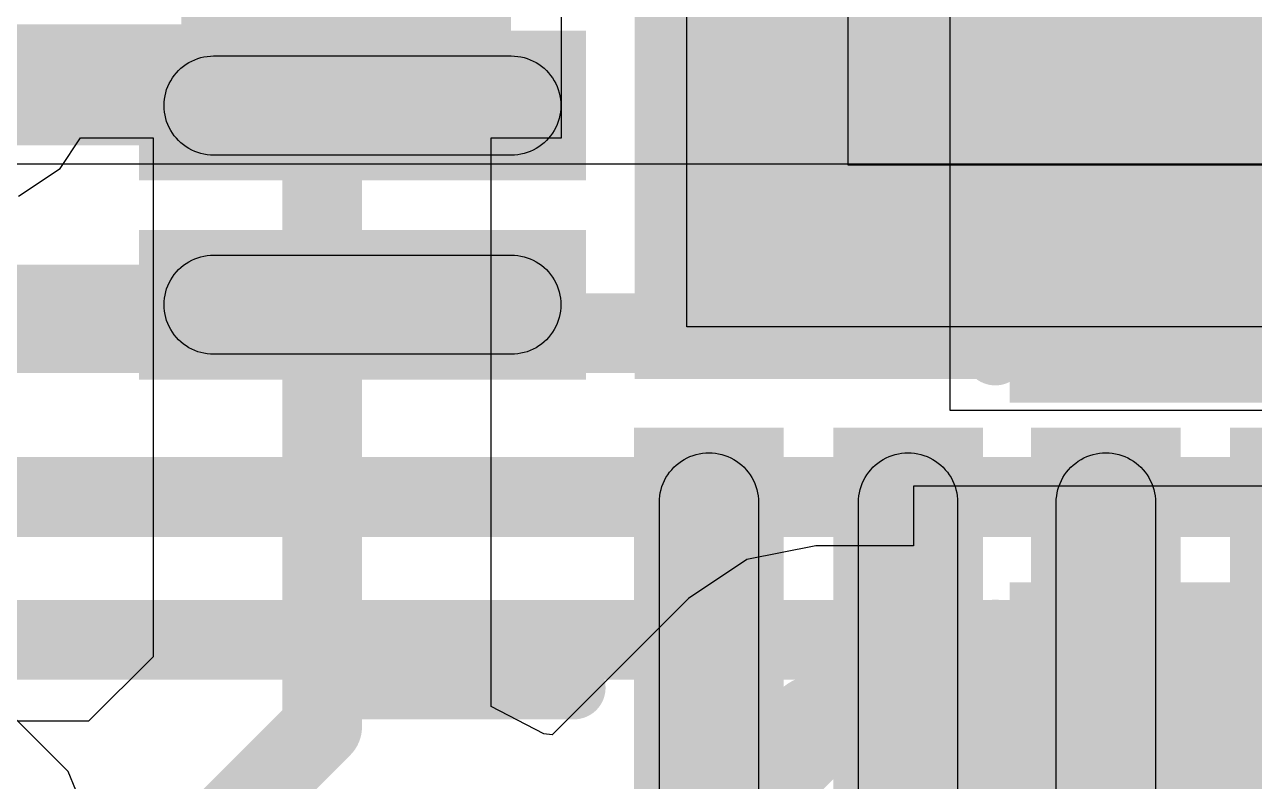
# Model space of a CAD drawing. Header units: inches. Extents: x 0 to 5271, y 0 to 5417.
# Drawn here: x 127.226 to 129.705, y 82.459 to 83.985 of the extents above; entities that cross this region are included whole.
import ezdxf

# ---------------------------------------------------------------- set-up
doc = ezdxf.new("R2010")
doc.units = ezdxf.units.IN
for name, color, linetype in [('Bottom Layer', 5, 'Continuous'), ('Bottom Overlay', 54, 'Continuous'), ('Bottom Paste', 16, 'Continuous'), ('Bottom Solder', 6, 'Continuous'), ('L2_GND1', 16, 'Continuous'), ('L3_SIG1', 76, 'Continuous'), ('L4_PWR', 90, 'Continuous'), ('L5_GND2', 156, 'Continuous'), ('L6_SIG2', 130, 'Continuous'), ('L7_GND3', 216, 'Continuous'), ('Top Layer', 1, 'Continuous'), ('Top Overlay', 2, 'Continuous'), ('Top Paste', 8, 'Continuous'), ('Top Solder', 216, 'Continuous')]:
    doc.layers.add(name, color=color, linetype=linetype)

# ---------------------------------------------------------------- blocks, each defined once
blk = doc.blocks.new('WQFN_40_EP_5X5__B_416')
at = {"layer": 'Bottom Layer'}
for points in [[(-1.9, 1.9), (1.9, 1.9), (1.9, -1.9), (-1.9, -1.9)], [(2.0994, -1.1008), (2.0994, -0.9008), (2.8994, -0.9008), (2.8994, -1.1008)], [(2.0994, -1.4995), (2.0994, -1.2995), (2.8994, -1.2995), (2.8994, -1.4995)], [(2.0994, -1.9009), (2.0994, -1.7009), (2.8994, -1.7009), (2.8994, -1.9009)], [(1.2996, -2.0994), (1.4996, -2.0994), (1.4996, -2.8994), (1.2996, -2.8994)], [(1.7009, -2.0994), (1.9009, -2.0994), (1.9009, -2.8994), (1.7009, -2.8994)]]:
    blk.add_hatch(color=5, dxfattribs=at).paths.add_polyline_path(points)
at = {"layer": 'Bottom Solder'}
for points in [[(-1.9508, 1.9508), (1.9508, 1.9508), (1.9508, -1.9508), (-1.9508, -1.9508)], [(2.0486, -0.7502), (2.0486, -0.4486), (2.9502, -0.4486), (2.9502, -0.7502)], [(2.0486, -1.1516), (2.0486, -0.85), (2.9502, -0.85), (2.9502, -1.1516)], [(2.0486, -1.5503), (2.0486, -1.2487), (2.9502, -1.2487), (2.9502, -1.5503)], [(2.0486, -1.9517), (2.0486, -1.6501), (2.9502, -1.6501), (2.9502, -1.9517)], [(1.2488, -2.0486), (1.5504, -2.0486), (1.5504, -2.9502), (1.2488, -2.9502)], [(1.6501, -2.0486), (1.9517, -2.0486), (1.9517, -2.9502), (1.6501, -2.9502)]]:
    blk.add_hatch(color=6, dxfattribs=at).paths.add_polyline_path(points)
at = {"layer": 'Bottom Overlay'}
for points in [[(2.5731, -2.5729, 0.127, 0.127, 0), (2.5731, -2.0728, 0.127, 0.127, 0)], [(2.5731, -2.5729, 0.127, 0.127, 0), (2.073, -2.5729, 0.127, 0.127, 0)]]:
    blk.add_lwpolyline(points, format="xyseb", dxfattribs=at)
for points in [[(2.5413, -2.0728, 0.0635, 0.0635, 1), (2.6048, -2.0728, 0.0635, 0.0635, 1)], [(2.0412, -2.5729, 0.0635, 0.0635, 1), (2.1047, -2.5729, 0.0635, 0.0635, 1)], [(2.5413, -2.5729, 0.0635, 0.0635, 1), (2.6048, -2.5729, 0.0635, 0.0635, 1)], [(2.5413, -2.5729, 0.0635, 0.0635, 1), (2.6048, -2.5729, 0.0635, 0.0635, 1)]]:
    blk.add_lwpolyline(points, format="xyseb", close=True, dxfattribs=at)
at = {"layer": 'Bottom Paste'}
for p, q in [((1.52, 1.52), (1.52, -1.52)), ((2.1438, -0.9176), (2.1494, -0.9141)), ((2.1494, -0.9141), (2.1551, -0.9111)), ((2.1551, -0.9111), (2.1611, -0.9084)), ((2.1611, -0.9084), (2.1672, -0.9061)), ((2.1672, -0.9061), (2.1735, -0.9042)), ((2.1735, -0.9042), (2.1799, -0.9027)), ((2.1799, -0.9027), (2.1863, -0.9016)), ((2.1863, -0.9016), (2.1928, -0.901)), ((2.1928, -0.901), (2.1994, -0.9008)), ((2.1994, -0.9008), (2.7994, -0.9008)), ((2.1162, -0.9452), (2.12, -0.9399)), ((2.12, -0.9399), (2.1242, -0.9348)), ((2.1242, -0.9348), (2.1286, -0.93)), ((2.1286, -0.93), (2.1334, -0.9256)), ((2.1334, -0.9256), (2.1385, -0.9214)), ((2.1385, -0.9214), (2.1438, -0.9176)), ((2.1047, -0.9686), (2.107, -0.9625)), ((2.107, -0.9625), (2.1097, -0.9565)), ((2.1097, -0.9565), (2.1127, -0.9508)), ((2.1127, -0.9508), (2.1162, -0.9452)), ((2.0996, -0.9942), (2.1002, -0.9877)), ((2.1002, -0.9877), (2.1013, -0.9813)), ((2.1013, -0.9813), (2.1028, -0.9749)), ((2.1028, -0.9749), (2.1047, -0.9686)), ((2.0994, -1.0008), (2.0996, -0.9942)), ((2.0996, -1.0073), (2.0994, -1.0008)), ((2.1002, -1.0138), (2.0996, -1.0073)), ((2.1013, -1.0203), (2.1002, -1.0138)), ((2.1028, -1.0266), (2.1013, -1.0203)), ((2.1047, -1.0329), (2.1028, -1.0266)), ((2.107, -1.039), (2.1047, -1.0329)), ((2.1097, -1.045), (2.107, -1.039)), ((2.1127, -1.0507), (2.1097, -1.045)), ((2.1162, -1.0563), (2.1127, -1.0507)), ((2.12, -1.0616), (2.1162, -1.0563)), ((2.1242, -1.0667), (2.12, -1.0616)), ((2.1286, -1.0715), (2.1242, -1.0667)), ((2.1334, -1.0759), (2.1286, -1.0715)), ((2.1385, -1.0801), (2.1334, -1.0759)), ((2.1438, -1.0839), (2.1385, -1.0801)), ((2.1493, -1.0874), (2.1438, -1.0839)), ((2.1551, -1.0904), (2.1493, -1.0874)), ((2.1611, -1.0931), (2.1551, -1.0904)), ((2.1672, -1.0955), (2.1611, -1.0931)), ((2.1735, -1.0974), (2.1672, -1.0955)), ((2.1799, -1.0988), (2.1735, -1.0974)), ((2.1863, -1.0999), (2.1799, -1.0988)), ((2.1928, -1.1006), (2.1863, -1.0999)), ((2.1994, -1.1008), (2.1928, -1.1006)), ((2.7994, -1.1008), (2.1994, -1.1008)), ((2.1438, -1.3164), (2.1494, -1.3129)), ((2.1494, -1.3129), (2.1551, -1.3099)), ((2.1551, -1.3099), (2.1611, -1.3072)), ((2.1611, -1.3072), (2.1672, -1.3048)), ((2.1672, -1.3048), (2.1735, -1.3029)), ((2.1735, -1.3029), (2.1799, -1.3015)), ((2.1799, -1.3015), (2.1863, -1.3004)), ((2.1863, -1.3004), (2.1928, -1.2997)), ((2.1928, -1.2997), (2.1994, -1.2995)), ((2.1994, -1.2995), (2.7994, -1.2995)), ((2.1162, -1.344), (2.12, -1.3387)), ((2.12, -1.3387), (2.1242, -1.3336)), ((2.1242, -1.3336), (2.1286, -1.3288)), ((2.1286, -1.3288), (2.1334, -1.3244)), ((2.1334, -1.3244), (2.1385, -1.3202)), ((2.1385, -1.3202), (2.1438, -1.3164)), ((2.1047, -1.3674), (2.107, -1.3613)), ((2.107, -1.3613), (2.1097, -1.3553)), ((2.1097, -1.3553), (2.1127, -1.3496)), ((2.1127, -1.3496), (2.1162, -1.344)), ((2.0996, -1.393), (2.1002, -1.3865)), ((2.1002, -1.3865), (2.1013, -1.38)), ((2.1013, -1.38), (2.1028, -1.3737)), ((2.1028, -1.3737), (2.1047, -1.3674)), ((2.0994, -1.3995), (2.0996, -1.393)), ((2.0996, -1.4061), (2.0994, -1.3995)), ((2.1002, -1.4126), (2.0996, -1.4061)), ((2.1013, -1.419), (2.1002, -1.4126)), ((2.1028, -1.4254), (2.1013, -1.419)), ((2.1047, -1.4317), (2.1028, -1.4254)), ((2.107, -1.4378), (2.1047, -1.4317)), ((2.1097, -1.4438), (2.107, -1.4378)), ((2.1127, -1.4495), (2.1097, -1.4438)), ((2.1162, -1.4551), (2.1127, -1.4495)), ((2.12, -1.4604), (2.1162, -1.4551)), ((2.1242, -1.4655), (2.12, -1.4604)), ((2.1286, -1.4703), (2.1242, -1.4655)), ((2.1334, -1.4747), (2.1286, -1.4703)), ((2.1385, -1.4789), (2.1334, -1.4747)), ((2.1438, -1.4827), (2.1385, -1.4789)), ((2.1493, -1.4862), (2.1438, -1.4827)), ((2.1551, -1.4892), (2.1493, -1.4862)), ((2.1611, -1.4919), (2.1551, -1.4892)), ((2.1672, -1.4942), (2.1611, -1.4919)), ((2.1735, -1.4961), (2.1672, -1.4942)), ((2.1799, -1.4976), (2.1735, -1.4961)), ((2.1863, -1.4987), (2.1799, -1.4976)), ((2.1928, -1.4993), (2.1863, -1.4987)), ((2.1994, -1.4995), (2.1928, -1.4993)), ((2.7994, -1.4995), (2.1994, -1.4995)), ((1.52, -1.52), (-1.52, -1.52)), ((1.52, -1.52), (1.52, -1.52)), ((2.1551, -1.7112), (2.1611, -1.7085)), ((2.1611, -1.7085), (2.1672, -1.7062)), ((2.1672, -1.7062), (2.1735, -1.7043)), ((2.1735, -1.7043), (2.1799, -1.7028)), ((2.1799, -1.7028), (2.1863, -1.7017)), ((2.1863, -1.7017), (2.1928, -1.7011)), ((2.1928, -1.7011), (2.1994, -1.7009)), ((2.1994, -1.7009), (2.7994, -1.7009)), ((2.12, -1.74), (2.1242, -1.7349)), ((2.1242, -1.7349), (2.1286, -1.7301)), ((2.1286, -1.7301), (2.1334, -1.7257)), ((2.1334, -1.7257), (2.1385, -1.7215)), ((2.1385, -1.7215), (2.1438, -1.7177)), ((2.1438, -1.7177), (2.1494, -1.7142)), ((2.1494, -1.7142), (2.1551, -1.7112)), ((2.107, -1.7626), (2.1097, -1.7566)), ((2.1097, -1.7566), (2.1127, -1.7509)), ((2.1127, -1.7509), (2.1162, -1.7453)), ((2.1162, -1.7453), (2.12, -1.74)), ((2.1002, -1.7878), (2.1013, -1.7814)), ((2.1013, -1.7814), (2.1028, -1.775)), ((2.1028, -1.775), (2.1047, -1.7687)), ((2.1047, -1.7687), (2.107, -1.7626)), ((2.0994, -1.8009), (2.0996, -1.7943)), ((2.0996, -1.8074), (2.0994, -1.8009)), ((2.0996, -1.7943), (2.1002, -1.7878)), ((2.1002, -1.8139), (2.0996, -1.8074)), ((2.1013, -1.8204), (2.1002, -1.8139)), ((2.1028, -1.8267), (2.1013, -1.8204)), ((2.1047, -1.833), (2.1028, -1.8267)), ((2.107, -1.8391), (2.1047, -1.833)), ((2.1097, -1.8451), (2.107, -1.8391)), ((2.1127, -1.8508), (2.1097, -1.8451)), ((2.1162, -1.8564), (2.1127, -1.8508)), ((2.12, -1.8617), (2.1162, -1.8564)), ((2.1242, -1.8668), (2.12, -1.8617)), ((2.1286, -1.8716), (2.1242, -1.8668)), ((2.1334, -1.876), (2.1286, -1.8716)), ((2.1385, -1.8802), (2.1334, -1.876)), ((2.1438, -1.884), (2.1385, -1.8802)), ((2.1493, -1.8875), (2.1438, -1.884)), ((2.1551, -1.8905), (2.1493, -1.8875)), ((2.1611, -1.8932), (2.1551, -1.8905)), ((2.1672, -1.8956), (2.1611, -1.8932)), ((2.1735, -1.8975), (2.1672, -1.8956)), ((2.1799, -1.8989), (2.1735, -1.8975)), ((2.1863, -1.9), (2.1799, -1.8989)), ((2.1928, -1.9007), (2.1863, -1.9)), ((2.1994, -1.9009), (2.1928, -1.9007)), ((2.7994, -1.9009), (2.1994, -1.9009)), ((1.3553, -2.1097), (1.3613, -2.107)), ((1.3613, -2.107), (1.3674, -2.1047)), ((1.3674, -2.1047), (1.3737, -2.1028)), ((1.3737, -2.1028), (1.38, -2.1013)), ((1.38, -2.1013), (1.3865, -2.1002)), ((1.3865, -2.1002), (1.393, -2.0996)), ((1.393, -2.0996), (1.3995, -2.0994)), ((1.3995, -2.0994), (1.4061, -2.0996)), ((1.4061, -2.0996), (1.4126, -2.1002)), ((1.4126, -2.1002), (1.419, -2.1013)), ((1.419, -2.1013), (1.4254, -2.1028)), ((1.4254, -2.1028), (1.4317, -2.1047)), ((1.4317, -2.1047), (1.4378, -2.107)), ((1.4378, -2.107), (1.4438, -2.1097)), ((1.7566, -2.1097), (1.7626, -2.107)), ((1.7626, -2.107), (1.7687, -2.1047)), ((1.7687, -2.1047), (1.775, -2.1028)), ((1.775, -2.1028), (1.7814, -2.1013)), ((1.7814, -2.1013), (1.7878, -2.1002)), ((1.7878, -2.1002), (1.7943, -2.0996)), ((1.7943, -2.0996), (1.8009, -2.0994)), ((1.8009, -2.0994), (1.8074, -2.0996)), ((1.8074, -2.0996), (1.8139, -2.1002)), ((1.8139, -2.1002), (1.8204, -2.1013)), ((1.8204, -2.1013), (1.8267, -2.1028)), ((1.8267, -2.1028), (1.833, -2.1047)), ((1.833, -2.1047), (1.8391, -2.107)), ((1.8391, -2.107), (1.8451, -2.1097)), ((1.3244, -2.1334), (1.3288, -2.1286)), ((1.3288, -2.1286), (1.3336, -2.1242)), ((1.3336, -2.1242), (1.3387, -2.12)), ((1.3387, -2.12), (1.344, -2.1162)), ((1.344, -2.1162), (1.3496, -2.1127)), ((1.3496, -2.1127), (1.3553, -2.1097)), ((1.4438, -2.1097), (1.4496, -2.1127)), ((1.4496, -2.1127), (1.4551, -2.1162)), ((1.4551, -2.1162), (1.4604, -2.12)), ((1.4604, -2.12), (1.4655, -2.1242)), ((1.4655, -2.1242), (1.4703, -2.1286)), ((1.4703, -2.1286), (1.4747, -2.1334)), ((1.7257, -2.1334), (1.7301, -2.1286)), ((1.7301, -2.1286), (1.7349, -2.1242)), ((1.7349, -2.1242), (1.74, -2.12)), ((1.74, -2.12), (1.7453, -2.1162)), ((1.7453, -2.1162), (1.7509, -2.1127)), ((1.7509, -2.1127), (1.7566, -2.1097)), ((1.8451, -2.1097), (1.8509, -2.1127)), ((1.8509, -2.1127), (1.8564, -2.1162)), ((1.8564, -2.1162), (1.8617, -2.12)), ((1.8617, -2.12), (1.8668, -2.1242)), ((1.8668, -2.1242), (1.8716, -2.1286)), ((1.8716, -2.1286), (1.876, -2.1334)), ((1.3072, -2.1611), (1.3099, -2.1551)), ((1.3099, -2.1551), (1.3129, -2.1493)), ((1.3129, -2.1493), (1.3164, -2.1438)), ((1.3164, -2.1438), (1.3202, -2.1385)), ((1.3202, -2.1385), (1.3244, -2.1334)), ((1.4747, -2.1334), (1.4789, -2.1385)), ((1.4789, -2.1385), (1.4827, -2.1438)), ((1.4827, -2.1438), (1.4862, -2.1494)), ((1.4862, -2.1494), (1.4892, -2.1551)), ((1.4892, -2.1551), (1.4919, -2.1611)), ((1.7085, -2.1611), (1.7112, -2.1551)), ((1.7112, -2.1551), (1.7142, -2.1493)), ((1.7142, -2.1493), (1.7177, -2.1438)), ((1.7177, -2.1438), (1.7215, -2.1385)), ((1.7215, -2.1385), (1.7257, -2.1334)), ((1.876, -2.1334), (1.8802, -2.1385)), ((1.8802, -2.1385), (1.884, -2.1438)), ((1.884, -2.1438), (1.8875, -2.1494)), ((1.8875, -2.1494), (1.8905, -2.1551)), ((1.8905, -2.1551), (1.8932, -2.1611)), ((1.3004, -2.1863), (1.3015, -2.1799)), ((1.3015, -2.1799), (1.3029, -2.1735)), ((1.3029, -2.1735), (1.3048, -2.1672)), ((1.3048, -2.1672), (1.3072, -2.1611)), ((1.4919, -2.1611), (1.4942, -2.1672)), ((1.4942, -2.1672), (1.4961, -2.1735)), ((1.4961, -2.1735), (1.4976, -2.1799)), ((1.4976, -2.1799), (1.4987, -2.1863)), ((1.7017, -2.1863), (1.7028, -2.1799)), ((1.7028, -2.1799), (1.7043, -2.1735)), ((1.7043, -2.1735), (1.7062, -2.1672)), ((1.7062, -2.1672), (1.7085, -2.1611)), ((1.8932, -2.1611), (1.8956, -2.1672)), ((1.8956, -2.1672), (1.8975, -2.1735)), ((1.8975, -2.1735), (1.8989, -2.1799)), ((1.8989, -2.1799), (1.9, -2.1863)), ((1.2995, -2.1994), (1.2997, -2.1928)), ((1.2995, -2.7994), (1.2995, -2.1994)), ((1.2997, -2.1928), (1.3004, -2.1863)), ((1.4987, -2.1863), (1.4987, -2.1863)), ((1.4987, -2.1863), (1.4993, -2.1928)), ((1.4993, -2.1928), (1.4995, -2.1994)), ((1.4995, -2.1994), (1.4995, -2.7994)), ((1.7009, -2.1994), (1.7011, -2.1928)), ((1.7009, -2.7994), (1.7009, -2.1994)), ((1.7011, -2.1928), (1.7017, -2.1863)), ((1.9, -2.1863), (1.9, -2.1863)), ((1.9, -2.1863), (1.9007, -2.1928)), ((1.9007, -2.1928), (1.9009, -2.1994)), ((1.9009, -2.1994), (1.9009, -2.7994)), ((1.2997, -2.8059), (1.2995, -2.7994)), ((1.4995, -2.7994), (1.4993, -2.8059)), ((1.7011, -2.8059), (1.7009, -2.7994)), ((1.9009, -2.7994), (1.9007, -2.8059)), ((1.3004, -2.8124), (1.2997, -2.8059)), ((1.3015, -2.8189), (1.3004, -2.8124)), ((1.3029, -2.8252), (1.3015, -2.8189)), ((1.3048, -2.8315), (1.3029, -2.8252)), ((1.4961, -2.8252), (1.4942, -2.8315)), ((1.4976, -2.8189), (1.4961, -2.8252)), ((1.4987, -2.8124), (1.4976, -2.8189)), ((1.4993, -2.8059), (1.4987, -2.8124)), ((1.7017, -2.8124), (1.7011, -2.8059)), ((1.7028, -2.8189), (1.7017, -2.8124)), ((1.7043, -2.8252), (1.7028, -2.8189)), ((1.7062, -2.8315), (1.7043, -2.8252)), ((1.8975, -2.8252), (1.8956, -2.8315)), ((1.8989, -2.8189), (1.8975, -2.8252)), ((1.9, -2.8124), (1.8989, -2.8189)), ((1.9007, -2.8059), (1.9, -2.8124)), ((1.3072, -2.8376), (1.3048, -2.8315)), ((1.3099, -2.8436), (1.3072, -2.8376)), ((1.3129, -2.8493), (1.3099, -2.8436)), ((1.3164, -2.8549), (1.3129, -2.8493)), ((1.4862, -2.8494), (1.4827, -2.8549)), ((1.4892, -2.8436), (1.4862, -2.8494)), ((1.4919, -2.8376), (1.4892, -2.8436)), ((1.4942, -2.8315), (1.4919, -2.8376)), ((1.7085, -2.8376), (1.7062, -2.8315)), ((1.7112, -2.8436), (1.7085, -2.8376)), ((1.7142, -2.8493), (1.7112, -2.8436)), ((1.7177, -2.8549), (1.7142, -2.8493)), ((1.8875, -2.8494), (1.884, -2.8549)), ((1.8905, -2.8436), (1.8875, -2.8494)), ((1.8932, -2.8376), (1.8905, -2.8436)), ((1.8956, -2.8315), (1.8932, -2.8376)), ((1.3202, -2.8602), (1.3164, -2.8549)), ((1.3244, -2.8653), (1.3202, -2.8602)), ((1.3288, -2.8701), (1.3244, -2.8653)), ((1.3336, -2.8745), (1.3288, -2.8701)), ((1.3387, -2.8787), (1.3336, -2.8745)), ((1.4655, -2.8745), (1.4604, -2.8787)), ((1.4703, -2.8701), (1.4655, -2.8745)), ((1.4747, -2.8653), (1.4703, -2.8701)), ((1.4789, -2.8602), (1.4747, -2.8653)), ((1.4827, -2.8549), (1.4789, -2.8602)), ((1.7215, -2.8602), (1.7177, -2.8549)), ((1.7257, -2.8653), (1.7215, -2.8602)), ((1.7301, -2.8701), (1.7257, -2.8653)), ((1.7349, -2.8745), (1.7301, -2.8701)), ((1.74, -2.8787), (1.7349, -2.8745)), ((1.8668, -2.8745), (1.8617, -2.8787)), ((1.8716, -2.8701), (1.8668, -2.8745)), ((1.876, -2.8653), (1.8716, -2.8701)), ((1.8802, -2.8602), (1.876, -2.8653)), ((1.884, -2.8549), (1.8802, -2.8602)), ((1.344, -2.8825), (1.3387, -2.8787)), ((1.3495, -2.886), (1.344, -2.8825)), ((1.3553, -2.889), (1.3495, -2.886)), ((1.3613, -2.8917), (1.3553, -2.889)), ((1.3674, -2.8941), (1.3613, -2.8917)), ((1.3737, -2.896), (1.3674, -2.8941)), ((1.38, -2.8974), (1.3737, -2.896)), ((1.3865, -2.8985), (1.38, -2.8974)), ((1.393, -2.8992), (1.3865, -2.8985)), ((1.3995, -2.8994), (1.393, -2.8992)), ((1.4061, -2.8992), (1.3995, -2.8994)), ((1.4126, -2.8985), (1.4061, -2.8992)), ((1.419, -2.8974), (1.4126, -2.8985)), ((1.4254, -2.896), (1.419, -2.8974)), ((1.4317, -2.8941), (1.4254, -2.896)), ((1.4378, -2.8917), (1.4317, -2.8941)), ((1.4438, -2.889), (1.4378, -2.8917)), ((1.4495, -2.886), (1.4438, -2.889)), ((1.4551, -2.8825), (1.4495, -2.886)), ((1.4604, -2.8787), (1.4551, -2.8825)), ((1.7453, -2.8825), (1.74, -2.8787)), ((1.7508, -2.886), (1.7453, -2.8825)), ((1.7566, -2.889), (1.7508, -2.886)), ((1.7626, -2.8917), (1.7566, -2.889)), ((1.7687, -2.8941), (1.7626, -2.8917)), ((1.775, -2.896), (1.7687, -2.8941)), ((1.7814, -2.8974), (1.775, -2.896)), ((1.7878, -2.8985), (1.7814, -2.8974)), ((1.7943, -2.8992), (1.7878, -2.8985)), ((1.8009, -2.8994), (1.7943, -2.8992)), ((1.8074, -2.8992), (1.8009, -2.8994)), ((1.8139, -2.8985), (1.8074, -2.8992)), ((1.8204, -2.8974), (1.8139, -2.8985)), ((1.8267, -2.896), (1.8204, -2.8974)), ((1.833, -2.8941), (1.8267, -2.896)), ((1.8391, -2.8917), (1.833, -2.8941)), ((1.8451, -2.889), (1.8391, -2.8917)), ((1.8508, -2.886), (1.8451, -2.889)), ((1.8564, -2.8825), (1.8508, -2.886)), ((1.8617, -2.8787), (1.8564, -2.8825))]:
    blk.add_line(p, q, dxfattribs=at)
blk = doc.blocks.new('RES_0402_441')
at = {"layer": 'Top Layer'}
for points in [[(-0.6985, -0.3175), (-0.6985, 0.3175), (-0.2413, 0.3175), (-0.2413, -0.3175)], [(0.2413, -0.3175), (0.2413, 0.3175), (0.6985, 0.3175), (0.6985, -0.3175)]]:
    blk.add_hatch(color=1, dxfattribs=at).paths.add_polyline_path(points)
at = {"layer": 'Top Paste'}
for points in [[(-0.6985, -0.3175), (-0.6985, 0.3175), (-0.2413, 0.3175), (-0.2413, -0.3175)], [(0.2413, -0.3175), (0.2413, 0.3175), (0.6985, 0.3175), (0.6985, -0.3175)]]:
    blk.add_hatch(color=8, dxfattribs=at).paths.add_polyline_path(points)
at = {"layer": 'Top Solder'}
for points in [[(-0.7535, -0.3725), (-0.7535, 0.3725), (-0.1863, 0.3725), (-0.1863, -0.3725)], [(0.1863, -0.3725), (0.1863, 0.3725), (0.7535, 0.3725), (0.7535, -0.3725)]]:
    blk.add_hatch(color=216, dxfattribs=at).paths.add_polyline_path(points)
at = {"layer": 'Top Overlay'}
for points in [[(-0.7874, 0.4064, 0.127, 0.127, 0), (-0.7874, -0.4064, 0.127, 0.127, 0)], [(0.7874, 0.4064, 0.127, 0.127, 0), (-0.7874, 0.4064, 0.127, 0.127, 0)], [(0.7874, 0.4064, 0.127, 0.127, 0), (0.7874, -0.4064, 0.127, 0.127, 0)], [(0.7874, -0.4064, 0.127, 0.127, 0), (-0.7874, -0.4064, 0.127, 0.127, 0)], [(0.8128, -0.4318, 0.00323, 0.00323, 0), (-0.8128, -0.4318, 0.00323, 0.00323, 0)]]:
    blk.add_lwpolyline(points, format="xyseb", dxfattribs=at)
for points in [[(-0.8192, 0.4064, 0.0635, 0.0635, 1), (-0.7557, 0.4064, 0.0635, 0.0635, 1)], [(-0.8192, 0.4064, 0.0635, 0.0635, 1), (-0.7557, 0.4064, 0.0635, 0.0635, 1)], [(0.7556, 0.4064, 0.0635, 0.0635, 1), (0.8191, 0.4064, 0.0635, 0.0635, 1)], [(0.7556, 0.4064, 0.0635, 0.0635, 1), (0.8191, 0.4064, 0.0635, 0.0635, 1)], [(-0.8192, -0.4064, 0.0635, 0.0635, 1), (-0.7557, -0.4064, 0.0635, 0.0635, 1)], [(-0.8192, -0.4064, 0.0635, 0.0635, 1), (-0.7557, -0.4064, 0.0635, 0.0635, 1)], [(0.7556, -0.4064, 0.0635, 0.0635, 1), (0.8191, -0.4064, 0.0635, 0.0635, 1)], [(0.7556, -0.4064, 0.0635, 0.0635, 1), (0.8191, -0.4064, 0.0635, 0.0635, 1)], [(-0.8136, -0.4318, 0.00161, 0.00161, 1), (-0.812, -0.4318, 0.00161, 0.00161, 1)], [(0.812, -0.4318, 0.00161, 0.00161, 1), (0.8136, -0.4318, 0.00161, 0.00161, 1)]]:
    blk.add_lwpolyline(points, format="xyseb", close=True, dxfattribs=at)
blk = doc.blocks.new('CAP_0402_580')
at = {"layer": 'Top Layer'}
for points in [[(-0.6985, -0.3175), (-0.6985, 0.3175), (-0.2413, 0.3175), (-0.2413, -0.3175)], [(0.2413, -0.3175), (0.2413, 0.3175), (0.6985, 0.3175), (0.6985, -0.3175)]]:
    blk.add_hatch(color=1, dxfattribs=at).paths.add_polyline_path(points)
at = {"layer": 'Top Paste'}
for points in [[(-0.6985, -0.3175), (-0.6985, 0.3175), (-0.2413, 0.3175), (-0.2413, -0.3175)], [(0.2413, -0.3175), (0.2413, 0.3175), (0.6985, 0.3175), (0.6985, -0.3175)]]:
    blk.add_hatch(color=8, dxfattribs=at).paths.add_polyline_path(points)
at = {"layer": 'Top Solder'}
for points in [[(-0.7585, -0.3775), (-0.7585, 0.3775), (-0.1813, 0.3775), (-0.1813, -0.3775)], [(0.1813, -0.3775), (0.1813, 0.3775), (0.7585, 0.3775), (0.7585, -0.3775)]]:
    blk.add_hatch(color=216, dxfattribs=at).paths.add_polyline_path(points)
at = {"layer": 'Top Overlay'}
for points in [[(-0.7874, -0.4064, 0.127, 0.127, 0), (-0.7874, 0.4064, 0.127, 0.127, 0)], [(-0.2794, 0.4064, 0.127, 0.127, 0), (-0.7874, 0.4064, 0.127, 0.127, 0)], [(0.7874, 0.4064, 0.127, 0.127, 0), (0.2794, 0.4064, 0.127, 0.127, 0)], [(0.7874, -0.4064, 0.127, 0.127, 0), (0.7874, 0.4064, 0.127, 0.127, 0)], [(-0.2794, -0.4064, 0.127, 0.127, 0), (-0.7874, -0.4064, 0.127, 0.127, 0)], [(0.7874, -0.4064, 0.127, 0.127, 0), (0.2794, -0.4064, 0.127, 0.127, 0)]]:
    blk.add_lwpolyline(points, format="xyseb", dxfattribs=at)
for points in [[(-0.8191, 0.4064, 0.0635, 0.0635, 1), (-0.7556, 0.4064, 0.0635, 0.0635, 1)], [(-0.8191, 0.4064, 0.0635, 0.0635, 1), (-0.7556, 0.4064, 0.0635, 0.0635, 1)], [(-0.3111, 0.4064, 0.0635, 0.0635, 1), (-0.2476, 0.4064, 0.0635, 0.0635, 1)], [(0.2477, 0.4064, 0.0635, 0.0635, 1), (0.3112, 0.4064, 0.0635, 0.0635, 1)], [(0.7557, 0.4064, 0.0635, 0.0635, 1), (0.8192, 0.4064, 0.0635, 0.0635, 1)], [(0.7557, 0.4064, 0.0635, 0.0635, 1), (0.8192, 0.4064, 0.0635, 0.0635, 1)], [(-0.8191, -0.4064, 0.0635, 0.0635, 1), (-0.7556, -0.4064, 0.0635, 0.0635, 1)], [(-0.8191, -0.4064, 0.0635, 0.0635, 1), (-0.7556, -0.4064, 0.0635, 0.0635, 1)], [(-0.3111, -0.4064, 0.0635, 0.0635, 1), (-0.2476, -0.4064, 0.0635, 0.0635, 1)], [(0.2477, -0.4064, 0.0635, 0.0635, 1), (0.3112, -0.4064, 0.0635, 0.0635, 1)], [(0.7557, -0.4064, 0.0635, 0.0635, 1), (0.8192, -0.4064, 0.0635, 0.0635, 1)], [(0.7557, -0.4064, 0.0635, 0.0635, 1), (0.8192, -0.4064, 0.0635, 0.0635, 1)]]:
    blk.add_lwpolyline(points, format="xyseb", close=True, dxfattribs=at)

msp = doc.modelspace()

# ---------------------------------------------------------------- linework, layer by layer
at = {"layer": 'Bottom Layer'}
for p, q in [((128.5608, 83.8664), (128.5608, 84.2677)), ((128.5608, 83.4676), (128.5608, 83.8664)), ((128.5608, 83.3758), (128.5608, 83.4676)), ((132.2515, 83.3758), (128.5608, 83.3758))]:
    msp.add_line(p, q, dxfattribs=at)
for points in [[(126.8461, 83.8216, 0.1608, 0.1608, 0), (127.9068, 83.8216, 0.1608, 0.1608, 0)], [(127.0399, 83.4203, 0.1608, 0.1608, 0), (127.9068, 83.4203, 0.1608, 0.1608, 0)], [(129.005, 82.7202, 0.2032, 0.2032, 0), (129.0066, 82.7218, 0.2032, 0.2032, 0)], [(129.005, 82.2982, 0.2032, 0.2032, 0), (129.005, 82.7202, 0.2032, 0.2032, 0)], [(129.4038, 82.7202, 0.2032, 0.2032, 0), (129.4054, 82.7218, 0.2032, 0.2032, 0)], [(129.4038, 82.23, 0.2032, 0.2032, 0), (129.4038, 82.7202, 0.2032, 0.2032, 0)], [(128.6053, 82.4218, 0.127, 0.127, 0), (128.6053, 82.7218, 0.127, 0.127, 0)], [(128.5689, 82.3853, 0.127, 0.127, 0), (128.6053, 82.4218, 0.127, 0.127, 0)]]:
    msp.add_lwpolyline(points, format="xyseb", dxfattribs=at)
for points in [[(127.8666, 83.8216, 0.0804, 0.0804, 1), (127.947, 83.8216, 0.0804, 0.0804, 1)], [(127.8666, 83.4203, 0.0804, 0.0804, 1), (127.947, 83.4203, 0.0804, 0.0804, 1)], [(128.9542, 82.7202, 0.1016, 0.1016, 1), (129.0558, 82.7202, 0.1016, 0.1016, 1)], [(128.9542, 82.7202, 0.1016, 0.1016, 1), (129.0558, 82.7202, 0.1016, 0.1016, 1)], [(128.9558, 82.7218, 0.1016, 0.1016, 1), (129.0574, 82.7218, 0.1016, 0.1016, 1)], [(129.353, 82.7202, 0.1016, 0.1016, 1), (129.4546, 82.7202, 0.1016, 0.1016, 1)], [(129.353, 82.7202, 0.1016, 0.1016, 1), (129.4546, 82.7202, 0.1016, 0.1016, 1)], [(129.3546, 82.7218, 0.1016, 0.1016, 1), (129.4562, 82.7218, 0.1016, 0.1016, 1)], [(128.5736, 82.7218, 0.0635, 0.0635, 1), (128.6371, 82.7218, 0.0635, 0.0635, 1)], [(128.5736, 82.4218, 0.0635, 0.0635, 1), (128.6371, 82.4218, 0.0635, 0.0635, 1)], [(128.5736, 82.4218, 0.0635, 0.0635, 1), (128.6371, 82.4218, 0.0635, 0.0635, 1)]]:
    msp.add_lwpolyline(points, format="xyseb", close=True, dxfattribs=at)
at = {"layer": 'L2_GND1'}
msp.add_line((135.4786, 83.7037), (125.1388, 83.7037), dxfattribs=at)
for points in [[(125.1388, 83.3628, 0.1608, 0.1608, 0), (138.4808, 83.3628, 0.1608, 0.1608, 0)], [(125.2156, 83.0326, 0.1608, 0.1608, 0), (137.7012, 83.0326, 0.1608, 0.1608, 0)], [(125.3348, 82.7448, 0.1608, 0.1608, 0), (136.8471, 82.7448, 0.1608, 0.1608, 0)]]:
    msp.add_lwpolyline(points, format="xyseb", dxfattribs=at)
at = {"layer": 'L3_SIG1'}
for p, q in [((127.3136, 82.4792), (127.1578, 82.6351)), ((127.398, 82.2756), (127.3136, 82.4792))]:
    msp.add_line(p, q, dxfattribs=at)
at = {"layer": 'L4_PWR'}
for p, q in [((127.3136, 82.4792), (127.1578, 82.6351)), ((127.398, 82.2756), (127.3136, 82.4792))]:
    msp.add_line(p, q, dxfattribs=at)
at = {"layer": 'L5_GND2'}
for p, q in [((127.3136, 82.4792), (127.1578, 82.6351)), ((127.398, 82.2756), (127.3136, 82.4792))]:
    msp.add_line(p, q, dxfattribs=at)
at = {"layer": 'L6_SIG2'}
for p, q in [((127.3136, 82.4792), (127.1578, 82.6351)), ((127.398, 82.2756), (127.3136, 82.4792))]:
    msp.add_line(p, q, dxfattribs=at)
at = {"layer": 'L7_GND3'}
for p, q in [((127.3136, 82.4792), (127.1578, 82.6351)), ((127.398, 82.2756), (127.3136, 82.4792))]:
    msp.add_line(p, q, dxfattribs=at)
at = {"layer": 'Top Layer'}
for p, q in [((129.0918, 83.2068), (129.0918, 86.0815)), ((128.3081, 83.7565), (128.3081, 84.8995)), ((127.2974, 83.695), (127.3386, 83.7565)), ((127.3386, 83.7565), (127.4846, 83.7565)), ((127.4846, 83.7565), (127.4846, 82.7107)), ((128.1664, 82.6101), (128.1664, 83.7565)), ((128.1664, 83.7565), (128.3081, 83.7565)), ((127.2134, 83.6388), (127.2974, 83.695)), ((131.8501, 83.2068), (129.0918, 83.2068)), ((129.9982, 83.0544), (129.0175, 83.0544)), ((129.0175, 83.0544), (129.0175, 82.9344)), ((128.8205, 82.9344), (128.6818, 82.9068)), ((129.0175, 82.9344), (128.8205, 82.9344)), ((128.8205, 82.9344), (128.8205, 82.9344)), ((128.6818, 82.9068), (128.5641, 82.8282)), ((128.5641, 82.8282), (128.2893, 82.5533)), ((127.4846, 82.7107), (127.3545, 82.5806)), ((128.2723, 82.5555), (128.1664, 82.6101)), ((127.3545, 82.5806), (127.2123, 82.5806)), ((128.2893, 82.5533), (128.2723, 82.5555))]:
    msp.add_line(p, q, dxfattribs=at)
for points in [[(127.8255, 82.5694, 0.1608, 0.1608, 0), (127.8255, 84.328, 0.1608, 0.1608, 0)], [(128.0575, 81.8088, 0.2032, 0.2032, 0), (128.8205, 82.5718, 0.2032, 0.2032, 0)], [(128.8205, 82.5718, 0.2032, 0.2032, 0), (129.589, 82.5718, 0.2032, 0.2032, 0)], [(127.4697, 82.2137, 0.1608, 0.1608, 0), (127.8255, 82.5694, 0.1608, 0.1608, 0)]]:
    msp.add_lwpolyline(points, format="xyseb", dxfattribs=at)
for points in [[(128.7697, 82.5718, 0.1016, 0.1016, 1), (128.8713, 82.5718, 0.1016, 0.1016, 1)], [(128.7697, 82.5718, 0.1016, 0.1016, 1), (128.8713, 82.5718, 0.1016, 0.1016, 1)], [(129.5382, 82.5718, 0.1016, 0.1016, 1), (129.6398, 82.5718, 0.1016, 0.1016, 1)], [(127.7853, 82.5694, 0.0804, 0.0804, 1), (127.8657, 82.5694, 0.0804, 0.0804, 1)], [(127.7853, 82.5694, 0.0804, 0.0804, 1), (127.8657, 82.5694, 0.0804, 0.0804, 1)]]:
    msp.add_lwpolyline(points, format="xyseb", close=True, dxfattribs=at)

# ---------------------------------------------------------------- block references
for name, p, rotation in [('WQFN_40_EP_5X5__B_416', (130.4062, 85.2211), 270), ('RES_0402_441', (127.3556, 84.328), 180), ('CAP_0402_580', (129.589, 83.0417), 270)]:
    msp.add_blockref(name, p, dxfattribs=dict(rotation=rotation))

doc.saveas('drawing.dxf')
